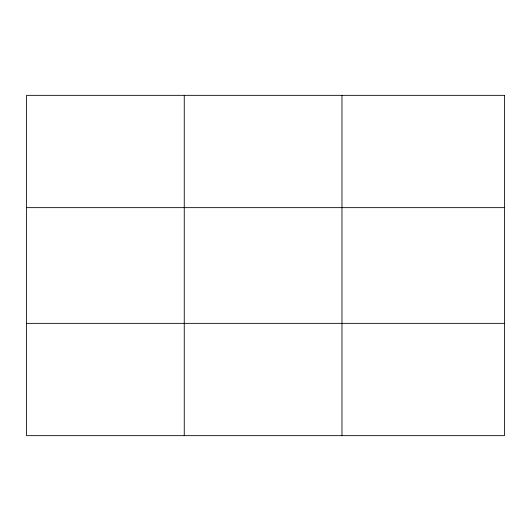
<?xml version="1.0" encoding="UTF-8"?>
<svg xmlns="http://www.w3.org/2000/svg" width="531" height="531" viewBox="0 0 531 531"><rect width="100%" height="100%" fill="white"/><g stroke="black" fill="none" stroke-linecap="round" stroke-linejoin="round"><path stroke-width="0.8" d="M184.257 95.341L184.257 435.659M341.964 95.341L341.964 435.659M26.55 207.648L504.45 207.648M26.55 323.352L504.45 323.352M504.45 95.341L504.45 435.659L26.55 435.659L26.55 95.341L504.45 95.341"/></g></svg>
